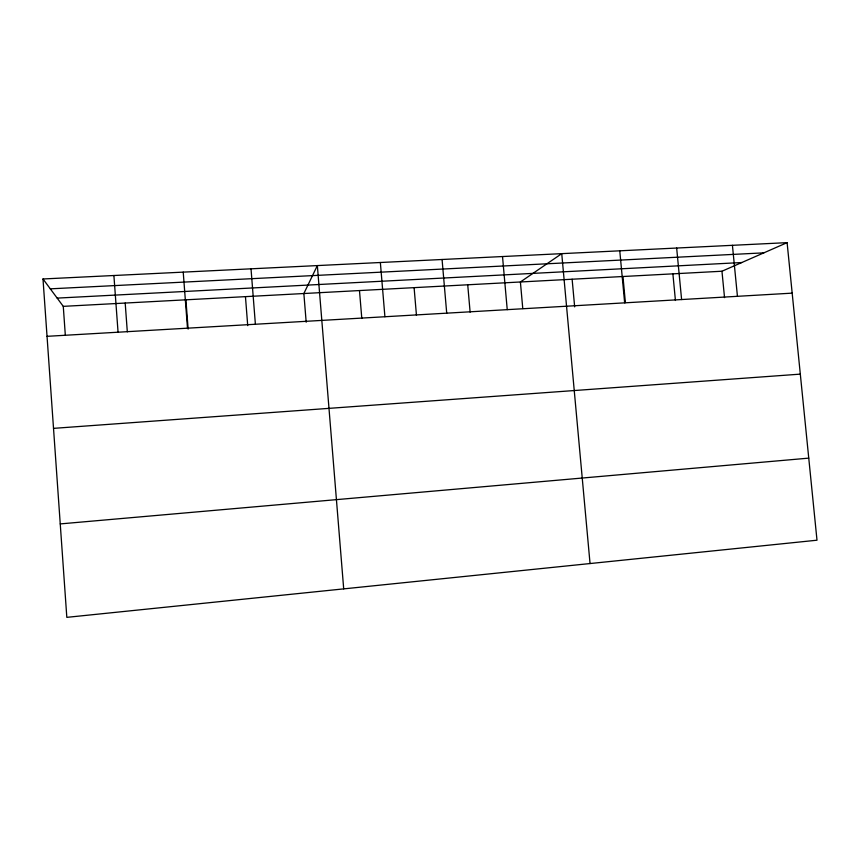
<?xml version="1.0" encoding="UTF-8"?>
<svg xmlns="http://www.w3.org/2000/svg" width="860" height="860" viewBox="0 0 860 860"><rect width="100%" height="100%" fill="white"/><g stroke="black" fill="none" stroke-linecap="round" stroke-linejoin="round"><path stroke-width="1.29" d="M43 278.973L63.274 306.353L721.959 271.233L787.104 242.649L817 540.209L66.822 617.351L43 278.973L787.104 242.649M60.243 523.912L808.755 458.133M53.514 428.366L800.316 374.132M47.042 336.325L792.178 293.142M57.168 298.108L741.782 262.536M50.299 288.842L763.863 252.851M732.419 245.326L737.439 296.324M721.959 271.233L724.539 297.635M676.659 248.046L681.604 299.549M672.885 273.846L675.433 300.484M622.952 276.512L625.392 302.613M619.77 250.819L624.65 302.849M572.126 279.221L574.663 306.88M590.046 563.547L561.741 253.657L520.397 281.983L522.773 308.557M502.519 256.549L507.239 309.654M467.722 284.789L470.119 312.169M442.072 259.494L446.716 313.158M414.101 287.648L416.455 315.287M380.356 262.504L384.914 316.749M359.48 290.562L361.802 318.458M343.699 588.874L317.351 265.579L303.86 293.529L306.181 322.231M251.023 268.825L255.388 324.252M245.455 296.646L247.723 325.628M185.91 299.817L188.136 329.09M183.223 272.125L187.491 328.187M125.194 303.053L127.312 331.842M113.896 275.512L118.056 332.207M63.274 306.353L65.338 335.432"/></g></svg>
